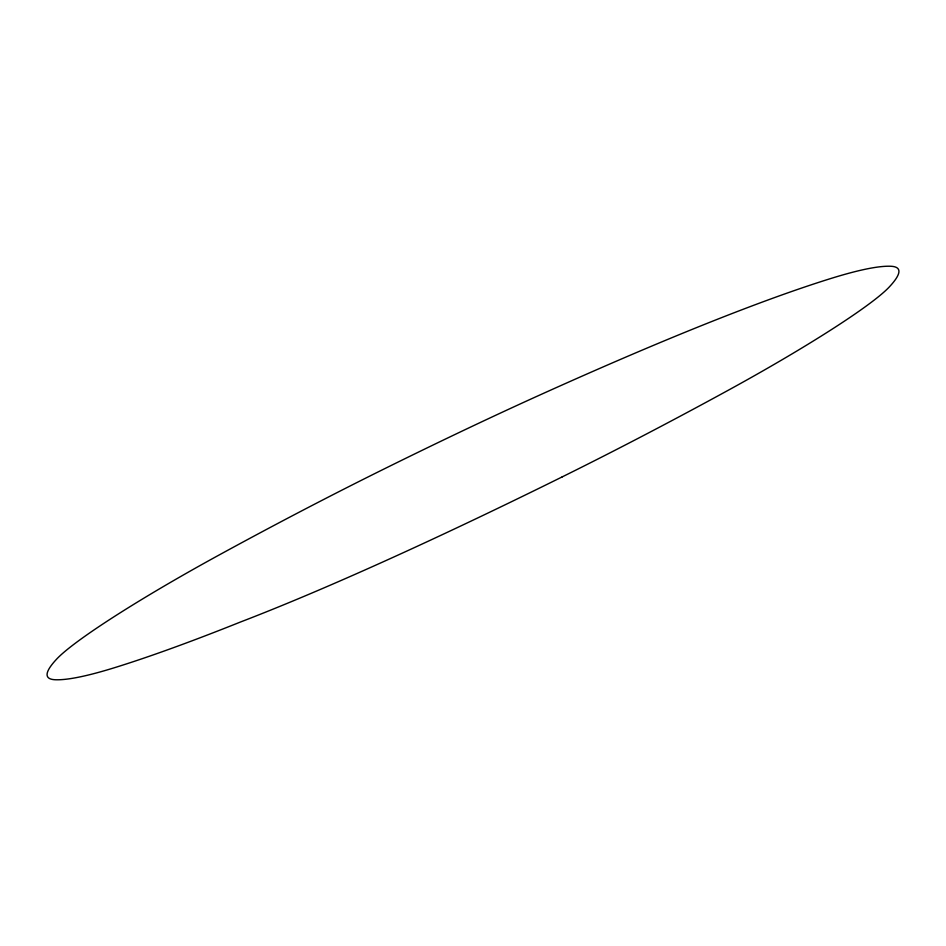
<?xml version="1.0" encoding="UTF-8"?>
<svg xmlns="http://www.w3.org/2000/svg" width="946" height="946" viewBox="0 0 946 946"><rect width="100%" height="100%" fill="white"/><g stroke="black" fill="none" stroke-linecap="round" stroke-linejoin="round"><path stroke-width="1.42" d="M562.149 476.914A450.568 41.624 -28.5 0 0 727.592 390.615A206.062 19.038 -28.5 0 0 889.24 287.005A450.568 41.624 -28.5 0 0 890.813 266.264A716.524 66.185 -28.5 0 0 830.422 278.632A1093.978 101.056 -28.5 0 0 542.2 393.938A716.524 66.185 -28.5 0 0 383.851 469.086A450.568 41.624 -28.5 0 0 218.408 555.385A206.062 19.038 -28.5 0 0 56.76 658.995A450.568 41.624 -28.5 0 0 55.187 679.736A716.524 66.185 -28.5 0 0 115.578 667.368A1093.978 101.056 -28.5 0 0 240.603 621.96A803.32 74.202 -28.5 0 0 562.125 476.926"/></g></svg>
